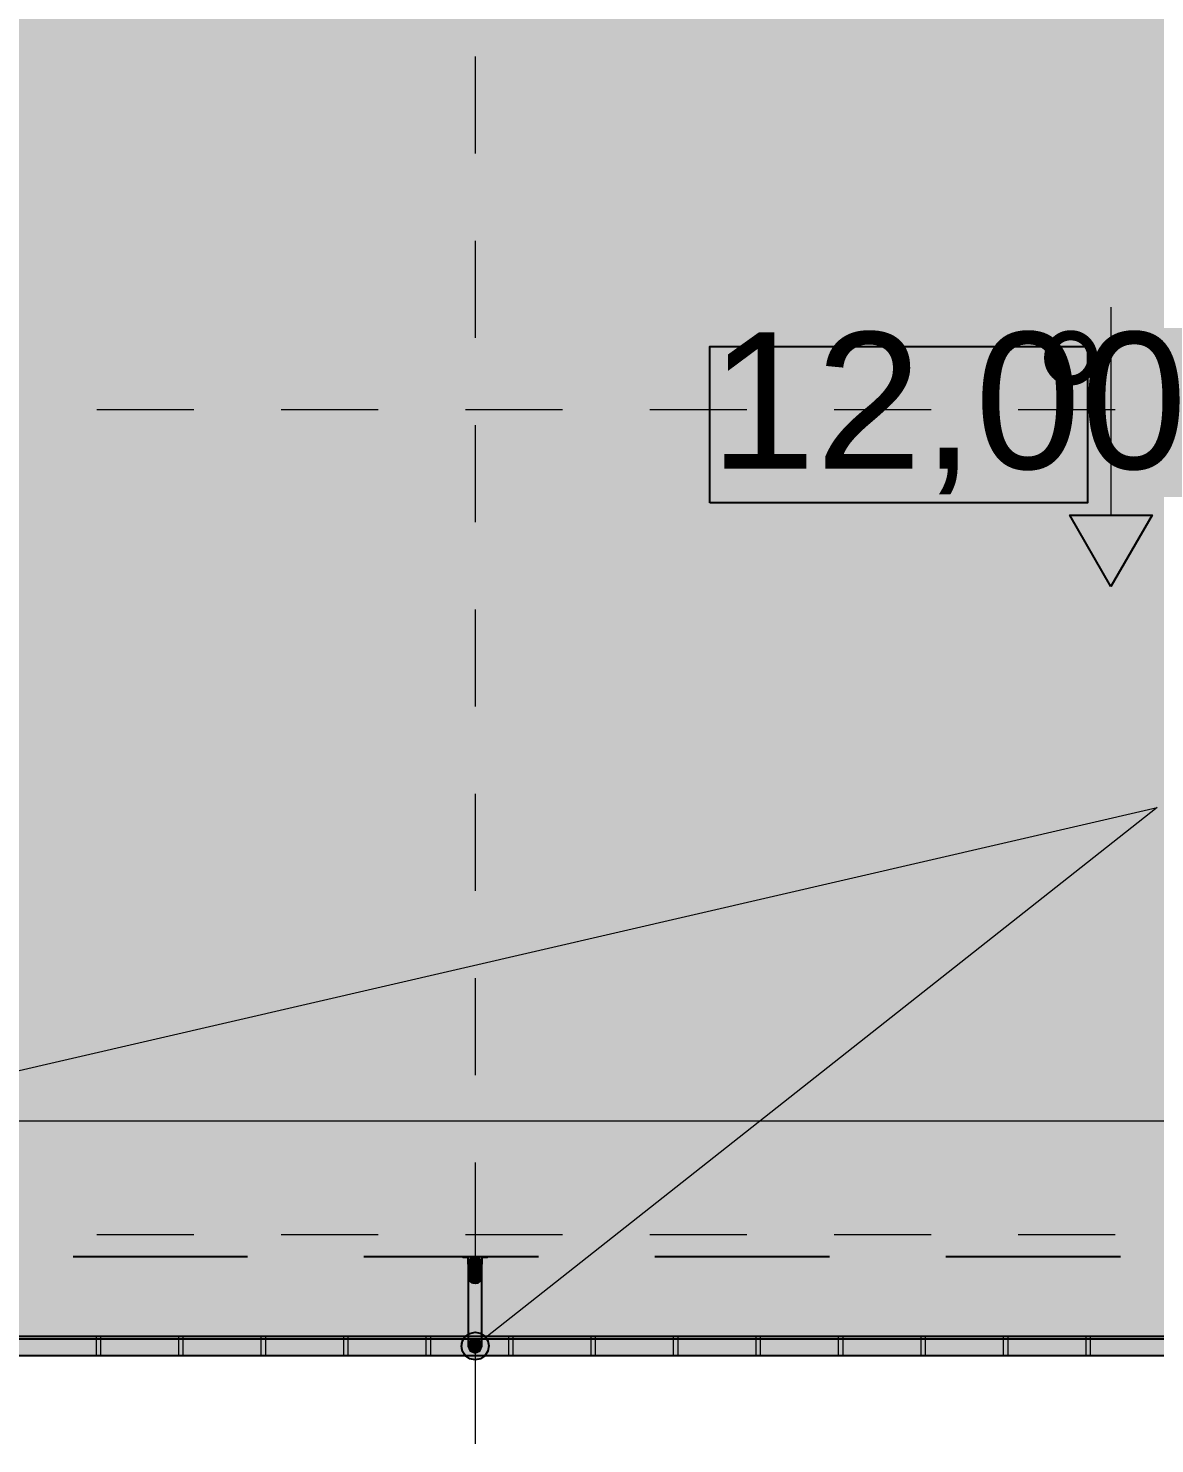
# Model space of a CAD drawing. Extents: x 8 to 21351, y 0 to 420.
# Drawn here: x 20579.3 to 20620.3, y 134.9 to 186.4 of the extents above; entities that cross this region are included whole.
import ezdxf

# ---------------------------------------------------------------- set-up
doc = ezdxf.new("R2010")
doc.units = 0
doc.styles.add('TEYPDFCAD_TEXT', font='arial.ttf')

msp = doc.modelspace()

# ---------------------------------------------------------------- hatches: boundary and pattern name
at = {"true_color": 0x7f7f7f}
msp.add_hatch(color=0, dxfattribs=at).paths.add_polyline_path([(20473.267, 138.73), (20473.267, 187.53), (20807.867, 187.53), (20807.867, 138.73)])
at = {"true_color": 0xffffff}
for points in [[(20604.102, 169.141), (20604.102, 174.83), (20617.84, 174.83), (20617.84, 169.141)], [(20596.019, 141.728), (20595.82, 141.728), (20595.82, 141.478), (20595.747, 141.301), (20595.569, 141.227), (20595.392, 141.301), (20595.318, 141.478), (20595.318, 141.728), (20595.119, 141.728), (20595.119, 141.718), (20595.309, 141.718), (20595.309, 141.478), (20595.385, 141.295), (20595.569, 141.218), (20595.753, 141.295), (20595.829, 141.478), (20595.829, 141.718), (20596.019, 141.718)], [(20596.019, 141.728), (20595.82, 141.728), (20595.82, 141.478), (20595.747, 141.301), (20595.569, 141.227), (20595.392, 141.301), (20595.318, 141.478), (20595.318, 141.728), (20595.119, 141.728), (20595.119, 141.718), (20595.309, 141.718), (20595.309, 141.478), (20595.385, 141.295), (20595.569, 141.218), (20595.753, 141.295), (20595.829, 141.478), (20595.829, 141.718), (20596.019, 141.718)], [(20596.019, 141.728), (20595.82, 141.728), (20595.82, 141.478), (20595.747, 141.301), (20595.569, 141.227), (20595.392, 141.301), (20595.318, 141.478), (20595.318, 141.728), (20595.119, 141.728), (20595.119, 141.718), (20595.309, 141.718), (20595.309, 141.478), (20595.385, 141.295), (20595.569, 141.218), (20595.753, 141.295), (20595.829, 141.478), (20595.829, 141.718), (20596.019, 141.718)], [(20596.019, 141.728), (20595.82, 141.728), (20595.82, 141.478), (20595.747, 141.301), (20595.569, 141.227), (20595.392, 141.301), (20595.318, 141.478), (20595.318, 141.728), (20595.119, 141.728), (20595.119, 141.718), (20595.309, 141.718), (20595.309, 141.478), (20595.385, 141.295), (20595.569, 141.218), (20595.753, 141.295), (20595.829, 141.478), (20595.829, 141.718), (20596.019, 141.718)], [(20596.019, 141.728), (20595.82, 141.728), (20595.82, 141.478), (20595.747, 141.301), (20595.569, 141.227), (20595.392, 141.301), (20595.318, 141.478), (20595.318, 141.728), (20595.119, 141.728), (20595.119, 141.718), (20595.309, 141.718), (20595.309, 141.478), (20595.385, 141.295), (20595.569, 141.218), (20595.753, 141.295), (20595.829, 141.478), (20595.829, 141.718), (20596.019, 141.718)], [(20596.019, 141.728), (20595.82, 141.728), (20595.82, 141.478), (20595.747, 141.301), (20595.569, 141.227), (20595.392, 141.301), (20595.318, 141.478), (20595.318, 141.728), (20595.119, 141.728), (20595.119, 141.718), (20595.309, 141.718), (20595.309, 141.478), (20595.385, 141.295), (20595.569, 141.218), (20595.753, 141.295), (20595.829, 141.478), (20595.829, 141.718), (20596.019, 141.718)], [(20596.019, 141.728), (20595.82, 141.728), (20595.82, 141.478), (20595.747, 141.301), (20595.569, 141.227), (20595.392, 141.301), (20595.318, 141.478), (20595.318, 141.728), (20595.119, 141.728), (20595.119, 141.718), (20595.309, 141.718), (20595.309, 141.478), (20595.385, 141.295), (20595.569, 141.218), (20595.753, 141.295), (20595.829, 141.478), (20595.829, 141.718), (20596.019, 141.718)], [(20596.019, 141.728), (20595.82, 141.728), (20595.82, 141.478), (20595.747, 141.301), (20595.569, 141.227), (20595.392, 141.301), (20595.318, 141.478), (20595.318, 141.728), (20595.119, 141.728), (20595.119, 141.718), (20595.309, 141.718), (20595.309, 141.478), (20595.385, 141.295), (20595.569, 141.218), (20595.753, 141.295), (20595.829, 141.478), (20595.829, 141.718), (20596.019, 141.718)], [(20596.019, 141.728), (20595.82, 141.728), (20595.82, 141.478), (20595.747, 141.301), (20595.569, 141.227), (20595.392, 141.301), (20595.318, 141.478), (20595.318, 141.728), (20595.119, 141.728), (20595.119, 141.718), (20595.309, 141.718), (20595.309, 141.478), (20595.385, 141.295), (20595.569, 141.218), (20595.753, 141.295), (20595.829, 141.478), (20595.829, 141.718), (20596.019, 141.718)], [(20596.019, 141.728), (20595.82, 141.728), (20595.82, 141.478), (20595.747, 141.301), (20595.569, 141.227), (20595.392, 141.301), (20595.318, 141.478), (20595.318, 141.728), (20595.119, 141.728), (20595.119, 141.718), (20595.309, 141.718), (20595.309, 141.478), (20595.385, 141.295), (20595.569, 141.218), (20595.753, 141.295), (20595.829, 141.478), (20595.829, 141.718), (20596.019, 141.718)], [(20596.019, 141.728), (20595.82, 141.728), (20595.82, 141.478), (20595.747, 141.301), (20595.569, 141.227), (20595.392, 141.301), (20595.318, 141.478), (20595.318, 141.728), (20595.119, 141.728), (20595.119, 141.718), (20595.309, 141.718), (20595.309, 141.478), (20595.385, 141.295), (20595.569, 141.218), (20595.753, 141.295), (20595.829, 141.478), (20595.829, 141.718), (20596.019, 141.718)], [(20596.019, 141.728), (20595.82, 141.728), (20595.82, 141.478), (20595.747, 141.301), (20595.569, 141.227), (20595.392, 141.301), (20595.318, 141.478), (20595.318, 141.728), (20595.119, 141.728), (20595.119, 141.718), (20595.309, 141.718), (20595.309, 141.478), (20595.385, 141.295), (20595.569, 141.218), (20595.753, 141.295), (20595.829, 141.478), (20595.829, 141.718), (20596.019, 141.718)], [(20596.019, 141.728), (20595.82, 141.728), (20595.82, 141.478), (20595.747, 141.301), (20595.569, 141.227), (20595.392, 141.301), (20595.318, 141.478), (20595.318, 141.728), (20595.119, 141.728), (20595.119, 141.718), (20595.309, 141.718), (20595.309, 141.478), (20595.385, 141.295), (20595.569, 141.218), (20595.753, 141.295), (20595.829, 141.478), (20595.829, 141.718), (20596.019, 141.718)], [(20596.019, 141.728), (20595.82, 141.728), (20595.82, 141.478), (20595.747, 141.301), (20595.569, 141.227), (20595.392, 141.301), (20595.318, 141.478), (20595.318, 141.728), (20595.119, 141.728), (20595.119, 141.718), (20595.309, 141.718), (20595.309, 141.478), (20595.385, 141.295), (20595.569, 141.218), (20595.753, 141.295), (20595.829, 141.478), (20595.829, 141.718), (20596.019, 141.718)], [(20596.019, 141.728), (20595.82, 141.728), (20595.82, 141.478), (20595.747, 141.301), (20595.569, 141.227), (20595.392, 141.301), (20595.318, 141.478), (20595.318, 141.728), (20595.119, 141.728), (20595.119, 141.718), (20595.309, 141.718), (20595.309, 141.478), (20595.385, 141.295), (20595.569, 141.218), (20595.753, 141.295), (20595.829, 141.478), (20595.829, 141.718), (20596.019, 141.718)], [(20596.019, 141.728), (20595.82, 141.728), (20595.82, 141.478), (20595.747, 141.301), (20595.569, 141.227), (20595.392, 141.301), (20595.318, 141.478), (20595.318, 141.728), (20595.119, 141.728), (20595.119, 141.718), (20595.309, 141.718), (20595.309, 141.478), (20595.385, 141.295), (20595.569, 141.218), (20595.753, 141.295), (20595.829, 141.478), (20595.829, 141.718), (20596.019, 141.718)], [(20596.019, 141.728), (20595.82, 141.728), (20595.82, 141.478), (20595.747, 141.301), (20595.569, 141.227), (20595.392, 141.301), (20595.318, 141.478), (20595.318, 141.728), (20595.119, 141.728), (20595.119, 141.718), (20595.309, 141.718), (20595.309, 141.478), (20595.385, 141.295), (20595.569, 141.218), (20595.753, 141.295), (20595.829, 141.478), (20595.829, 141.718), (20596.019, 141.718)], [(20596.019, 141.728), (20595.82, 141.728), (20595.82, 141.478), (20595.747, 141.301), (20595.569, 141.227), (20595.392, 141.301), (20595.318, 141.478), (20595.318, 141.728), (20595.119, 141.728), (20595.119, 141.718), (20595.309, 141.718), (20595.309, 141.478), (20595.385, 141.295), (20595.569, 141.218), (20595.753, 141.295), (20595.829, 141.478), (20595.829, 141.718), (20596.019, 141.718)], [(20596.019, 141.728), (20595.82, 141.728), (20595.82, 141.478), (20595.747, 141.301), (20595.569, 141.227), (20595.392, 141.301), (20595.318, 141.478), (20595.318, 141.728), (20595.119, 141.728), (20595.119, 141.718), (20595.309, 141.718), (20595.309, 141.478), (20595.385, 141.295), (20595.569, 141.218), (20595.753, 141.295), (20595.829, 141.478), (20595.829, 141.718), (20596.019, 141.718)], [(20596.019, 141.728), (20595.82, 141.728), (20595.82, 141.478), (20595.747, 141.301), (20595.569, 141.227), (20595.392, 141.301), (20595.318, 141.478), (20595.318, 141.728), (20595.119, 141.728), (20595.119, 141.718), (20595.309, 141.718), (20595.309, 141.478), (20595.385, 141.295), (20595.569, 141.218), (20595.753, 141.295), (20595.829, 141.478), (20595.829, 141.718), (20596.019, 141.718)], [(20596.019, 141.728), (20595.82, 141.728), (20595.82, 141.478), (20595.747, 141.301), (20595.569, 141.227), (20595.392, 141.301), (20595.318, 141.478), (20595.318, 141.728), (20595.119, 141.728), (20595.119, 141.718), (20595.309, 141.718), (20595.309, 141.478), (20595.385, 141.295), (20595.569, 141.218), (20595.753, 141.295), (20595.829, 141.478), (20595.829, 141.718), (20596.019, 141.718)], [(20596.019, 141.728), (20595.82, 141.728), (20595.82, 141.478), (20595.747, 141.301), (20595.569, 141.227), (20595.392, 141.301), (20595.318, 141.478), (20595.318, 141.728), (20595.119, 141.728), (20595.119, 141.718), (20595.309, 141.718), (20595.309, 141.478), (20595.385, 141.295), (20595.569, 141.218), (20595.753, 141.295), (20595.829, 141.478), (20595.829, 141.718), (20596.019, 141.718)], [(20596.019, 141.728), (20595.82, 141.728), (20595.82, 141.478), (20595.747, 141.301), (20595.569, 141.227), (20595.392, 141.301), (20595.318, 141.478), (20595.318, 141.728), (20595.119, 141.728), (20595.119, 141.718), (20595.309, 141.718), (20595.309, 141.478), (20595.385, 141.295), (20595.569, 141.218), (20595.753, 141.295), (20595.829, 141.478), (20595.829, 141.718), (20596.019, 141.718)], [(20596.019, 141.728), (20595.82, 141.728), (20595.82, 141.478), (20595.747, 141.301), (20595.569, 141.227), (20595.392, 141.301), (20595.318, 141.478), (20595.318, 141.728), (20595.119, 141.728), (20595.119, 141.718), (20595.309, 141.718), (20595.309, 141.478), (20595.385, 141.295), (20595.569, 141.218), (20595.753, 141.295), (20595.829, 141.478), (20595.829, 141.718), (20596.019, 141.718)], [(20595.819, 141.478), (20595.746, 141.655), (20595.569, 141.728), (20595.392, 141.655), (20595.319, 141.478), (20595.392, 141.302), (20595.569, 141.228), (20595.746, 141.302)], [(20595.819, 141.478), (20595.746, 141.655), (20595.569, 141.728), (20595.392, 141.655), (20595.319, 141.478), (20595.392, 141.302), (20595.569, 141.228), (20595.746, 141.302)], [(20595.319, 141.478), (20595.392, 141.302), (20595.569, 141.228), (20595.746, 141.302), (20595.819, 141.478), (20595.746, 141.655), (20595.569, 141.728), (20595.392, 141.655)], [(20595.819, 141.478), (20595.746, 141.655), (20595.569, 141.728), (20595.392, 141.655), (20595.319, 141.478), (20595.392, 141.302), (20595.569, 141.228), (20595.746, 141.302)], [(20595.819, 141.478), (20595.746, 141.655), (20595.569, 141.728), (20595.392, 141.655), (20595.319, 141.478), (20595.392, 141.302), (20595.569, 141.228), (20595.746, 141.302)], [(20595.319, 140.948), (20595.819, 140.948), (20595.819, 141.478), (20595.319, 141.478)], [(20595.319, 141.478), (20595.319, 138.48), (20595.819, 138.48), (20595.819, 141.478)], [(20595.319, 141.478), (20595.319, 138.48), (20595.819, 138.48), (20595.819, 141.478)], [(20595.819, 140.948), (20595.815, 140.979), (20595.804, 141.009), (20595.786, 141.036), (20595.761, 141.062), (20595.73, 141.083), (20595.694, 141.101), (20595.655, 141.114), (20595.613, 141.122), (20595.569, 141.125), (20595.526, 141.122), (20595.484, 141.114), (20595.444, 141.101), (20595.408, 141.083), (20595.378, 141.062), (20595.353, 141.036), (20595.334, 141.009), (20595.323, 140.979), (20595.319, 140.948), (20595.323, 140.917), (20595.334, 140.888), (20595.353, 140.86), (20595.378, 140.834), (20595.408, 140.813), (20595.444, 140.795), (20595.484, 140.782), (20595.526, 140.774), (20595.569, 140.771), (20595.613, 140.774), (20595.655, 140.782), (20595.694, 140.795), (20595.73, 140.813), (20595.761, 140.834), (20595.786, 140.86), (20595.804, 140.888), (20595.815, 140.917)], [(20807.867, 138.131), (20807.867, 138.831), (20473.267, 138.831), (20473.267, 138.131)], [(20595.819, 138.48), (20595.746, 138.657), (20595.569, 138.73), (20595.392, 138.657), (20595.319, 138.48), (20595.392, 138.303), (20595.569, 138.23), (20595.746, 138.303)], [(20595.819, 138.48), (20595.746, 138.657), (20595.569, 138.73), (20595.392, 138.657), (20595.319, 138.48), (20595.392, 138.303), (20595.569, 138.23), (20595.746, 138.303)], [(20595.819, 138.48), (20595.746, 138.657), (20595.569, 138.73), (20595.392, 138.657), (20595.319, 138.48), (20595.392, 138.303), (20595.569, 138.23), (20595.746, 138.303)]]:
    msp.add_hatch(color=0, dxfattribs=at).paths.add_polyline_path(points)
at = {"true_color": 0xff5e5e}
for points in [[(20618.7, 166.097), (20617.2, 168.695), (20620.2, 168.695)], [(20595.217, 138.125), (20595.108, 138.287), (20595.069, 138.478), (20595.107, 138.67), (20595.214, 138.832), (20595.376, 138.941), (20595.567, 138.98), (20595.759, 138.943), (20595.922, 138.835), (20596.03, 138.673), (20596.069, 138.482), (20596.032, 138.29), (20595.924, 138.128), (20595.762, 138.019), (20595.571, 137.98), (20595.379, 138.017)]]:
    msp.add_hatch(color=0, dxfattribs=at).paths.add_polyline_path(points)

# ---------------------------------------------------------------- linework, layer by layer
at = {"color": 7, "lineweight": 15}
for p, q in [((20595.569, 185.376), (20595.569, 181.848)), ((20595.569, 178.673), (20595.569, 175.146)), ((20585.343, 172.53), (20581.816, 172.53)), ((20592.046, 172.53), (20588.518, 172.53)), ((20598.749, 172.53), (20595.221, 172.53)), ((20605.452, 172.53), (20601.924, 172.53)), ((20612.154, 172.53), (20608.627, 172.53)), ((20618.857, 172.53), (20615.329, 172.53)), ((20595.569, 171.971), (20595.569, 168.443)), ((20595.569, 165.268), (20595.569, 161.74)), ((20595.569, 158.565), (20595.569, 155.037)), ((20595.569, 151.862), (20595.569, 148.334)), ((20473.267, 146.675), (20807.867, 146.675)), ((20595.569, 145.159), (20595.569, 141.632)), ((20585.343, 142.53), (20581.816, 142.53)), ((20592.046, 142.53), (20588.518, 142.53)), ((20598.749, 142.53), (20595.221, 142.53)), ((20605.452, 142.53), (20601.924, 142.53)), ((20612.154, 142.53), (20608.627, 142.53)), ((20618.857, 142.53), (20615.329, 142.53)), ((20595.318, 141.728), (20595.119, 141.728)), ((20595.119, 141.728), (20595.119, 141.718)), ((20595.318, 141.728), (20595.119, 141.728)), ((20595.119, 141.728), (20595.119, 141.718)), ((20595.318, 141.728), (20595.119, 141.728)), ((20595.119, 141.728), (20595.119, 141.718)), ((20595.318, 141.728), (20595.119, 141.728)), ((20595.119, 141.728), (20595.119, 141.718)), ((20595.318, 141.728), (20595.119, 141.728)), ((20595.119, 141.728), (20595.119, 141.718)), ((20595.318, 141.728), (20595.119, 141.728)), ((20595.119, 141.728), (20595.119, 141.718)), ((20595.318, 141.728), (20595.119, 141.728)), ((20595.119, 141.728), (20595.119, 141.718)), ((20595.318, 141.728), (20595.119, 141.728)), ((20595.119, 141.728), (20595.119, 141.718)), ((20595.318, 141.728), (20595.119, 141.728)), ((20595.119, 141.728), (20595.119, 141.718)), ((20595.318, 141.728), (20595.119, 141.728)), ((20595.119, 141.728), (20595.119, 141.718)), ((20595.318, 141.728), (20595.119, 141.728)), ((20595.119, 141.728), (20595.119, 141.718)), ((20595.318, 141.728), (20595.119, 141.728)), ((20595.119, 141.728), (20595.119, 141.718)), ((20595.318, 141.728), (20595.119, 141.728)), ((20595.119, 141.728), (20595.119, 141.718)), ((20595.318, 141.728), (20595.119, 141.728)), ((20595.119, 141.728), (20595.119, 141.718)), ((20595.318, 141.728), (20595.119, 141.728)), ((20595.119, 141.728), (20595.119, 141.718)), ((20595.318, 141.728), (20595.119, 141.728)), ((20595.119, 141.728), (20595.119, 141.718)), ((20595.318, 141.728), (20595.119, 141.728)), ((20595.119, 141.728), (20595.119, 141.718)), ((20595.318, 141.728), (20595.119, 141.728)), ((20595.119, 141.728), (20595.119, 141.718)), ((20595.318, 141.728), (20595.119, 141.728)), ((20595.119, 141.728), (20595.119, 141.718)), ((20595.318, 141.728), (20595.119, 141.728)), ((20595.119, 141.728), (20595.119, 141.718)), ((20595.318, 141.728), (20595.119, 141.728)), ((20595.119, 141.728), (20595.119, 141.718)), ((20595.318, 141.728), (20595.119, 141.728)), ((20595.119, 141.728), (20595.119, 141.718)), ((20595.318, 141.728), (20595.119, 141.728)), ((20595.119, 141.728), (20595.119, 141.718)), ((20595.318, 141.728), (20595.119, 141.728)), ((20595.119, 141.728), (20595.119, 141.718)), ((20595.119, 141.718), (20595.309, 141.718)), ((20595.119, 141.718), (20595.309, 141.718)), ((20595.119, 141.718), (20595.309, 141.718)), ((20595.119, 141.718), (20595.309, 141.718)), ((20595.119, 141.718), (20595.309, 141.718)), ((20595.119, 141.718), (20595.309, 141.718)), ((20595.119, 141.718), (20595.309, 141.718)), ((20595.119, 141.718), (20595.309, 141.718)), ((20595.119, 141.718), (20595.309, 141.718)), ((20595.119, 141.718), (20595.309, 141.718)), ((20595.119, 141.718), (20595.309, 141.718)), ((20595.119, 141.718), (20595.309, 141.718)), ((20595.119, 141.718), (20595.309, 141.718)), ((20595.119, 141.718), (20595.309, 141.718)), ((20595.119, 141.718), (20595.309, 141.718)), ((20595.119, 141.718), (20595.309, 141.718)), ((20595.119, 141.718), (20595.309, 141.718)), ((20595.119, 141.718), (20595.309, 141.718)), ((20595.119, 141.718), (20595.309, 141.718)), ((20595.119, 141.718), (20595.309, 141.718)), ((20595.119, 141.718), (20595.309, 141.718)), ((20595.119, 141.718), (20595.309, 141.718)), ((20595.119, 141.718), (20595.309, 141.718)), ((20595.119, 141.718), (20595.309, 141.718)), ((20595.309, 141.718), (20595.309, 141.478)), ((20595.309, 141.718), (20595.309, 141.478)), ((20595.309, 141.718), (20595.309, 141.478)), ((20595.309, 141.718), (20595.309, 141.478)), ((20595.309, 141.718), (20595.309, 141.478)), ((20595.309, 141.718), (20595.309, 141.478)), ((20595.309, 141.718), (20595.309, 141.478)), ((20595.309, 141.718), (20595.309, 141.478)), ((20595.309, 141.718), (20595.309, 141.478)), ((20595.309, 141.718), (20595.309, 141.478)), ((20595.309, 141.718), (20595.309, 141.478)), ((20595.309, 141.718), (20595.309, 141.478)), ((20595.309, 141.718), (20595.309, 141.478)), ((20595.309, 141.718), (20595.309, 141.478)), ((20595.309, 141.718), (20595.309, 141.478)), ((20595.309, 141.718), (20595.309, 141.478)), ((20595.309, 141.718), (20595.309, 141.478)), ((20595.309, 141.718), (20595.309, 141.478)), ((20595.309, 141.718), (20595.309, 141.478)), ((20595.309, 141.718), (20595.309, 141.478)), ((20595.309, 141.718), (20595.309, 141.478)), ((20595.309, 141.718), (20595.309, 141.478)), ((20595.309, 141.718), (20595.309, 141.478)), ((20595.309, 141.718), (20595.309, 141.478)), ((20595.318, 141.478), (20595.318, 141.728)), ((20595.318, 141.478), (20595.318, 141.728)), ((20595.318, 141.478), (20595.318, 141.728)), ((20595.318, 141.478), (20595.318, 141.728)), ((20595.318, 141.478), (20595.318, 141.728)), ((20595.318, 141.478), (20595.318, 141.728)), ((20595.318, 141.478), (20595.318, 141.728)), ((20595.318, 141.478), (20595.318, 141.728)), ((20595.318, 141.478), (20595.318, 141.728)), ((20595.318, 141.478), (20595.318, 141.728)), ((20595.318, 141.478), (20595.318, 141.728)), ((20595.318, 141.478), (20595.318, 141.728)), ((20595.318, 141.478), (20595.318, 141.728)), ((20595.318, 141.478), (20595.318, 141.728)), ((20595.318, 141.478), (20595.318, 141.728)), ((20595.318, 141.478), (20595.318, 141.728)), ((20595.318, 141.478), (20595.318, 141.728)), ((20595.318, 141.478), (20595.318, 141.728)), ((20595.318, 141.478), (20595.318, 141.728)), ((20595.318, 141.478), (20595.318, 141.728)), ((20595.318, 141.478), (20595.318, 141.728)), ((20595.318, 141.478), (20595.318, 141.728)), ((20595.318, 141.478), (20595.318, 141.728)), ((20595.318, 141.478), (20595.318, 141.728)), ((20595.319, 141.478), (20595.392, 141.655)), ((20595.319, 141.478), (20595.392, 141.655)), ((20595.319, 141.478), (20595.392, 141.655)), ((20595.319, 141.478), (20595.392, 141.655)), ((20595.319, 141.478), (20595.392, 141.655)), ((20595.392, 141.655), (20595.569, 141.728)), ((20595.392, 141.655), (20595.569, 141.728)), ((20595.392, 141.655), (20595.569, 141.728)), ((20595.392, 141.655), (20595.569, 141.728)), ((20595.392, 141.655), (20595.569, 141.728)), ((20595.569, 141.728), (20595.746, 141.655)), ((20595.569, 141.728), (20595.746, 141.655)), ((20595.569, 141.728), (20595.746, 141.655)), ((20595.569, 141.728), (20595.746, 141.655)), ((20595.569, 141.728), (20595.746, 141.655)), ((20595.746, 141.655), (20595.819, 141.478)), ((20595.746, 141.655), (20595.819, 141.478)), ((20595.746, 141.655), (20595.819, 141.478)), ((20595.746, 141.655), (20595.819, 141.478)), ((20595.746, 141.655), (20595.819, 141.478)), ((20596.019, 141.728), (20595.82, 141.728)), ((20595.82, 141.728), (20595.82, 141.478)), ((20596.019, 141.728), (20595.82, 141.728)), ((20595.82, 141.728), (20595.82, 141.478)), ((20596.019, 141.728), (20595.82, 141.728)), ((20595.82, 141.728), (20595.82, 141.478)), ((20596.019, 141.728), (20595.82, 141.728)), ((20595.82, 141.728), (20595.82, 141.478)), ((20596.019, 141.728), (20595.82, 141.728)), ((20595.82, 141.728), (20595.82, 141.478)), ((20596.019, 141.728), (20595.82, 141.728)), ((20595.82, 141.728), (20595.82, 141.478)), ((20596.019, 141.728), (20595.82, 141.728)), ((20595.82, 141.728), (20595.82, 141.478)), ((20596.019, 141.728), (20595.82, 141.728)), ((20595.82, 141.728), (20595.82, 141.478)), ((20596.019, 141.728), (20595.82, 141.728)), ((20595.82, 141.728), (20595.82, 141.478)), ((20596.019, 141.728), (20595.82, 141.728)), ((20595.82, 141.728), (20595.82, 141.478)), ((20596.019, 141.728), (20595.82, 141.728)), ((20595.82, 141.728), (20595.82, 141.478)), ((20596.019, 141.728), (20595.82, 141.728)), ((20595.82, 141.728), (20595.82, 141.478)), ((20596.019, 141.728), (20595.82, 141.728)), ((20595.82, 141.728), (20595.82, 141.478)), ((20596.019, 141.728), (20595.82, 141.728)), ((20595.82, 141.728), (20595.82, 141.478)), ((20596.019, 141.728), (20595.82, 141.728)), ((20595.82, 141.728), (20595.82, 141.478)), ((20596.019, 141.728), (20595.82, 141.728)), ((20595.82, 141.728), (20595.82, 141.478)), ((20596.019, 141.728), (20595.82, 141.728)), ((20595.82, 141.728), (20595.82, 141.478)), ((20596.019, 141.728), (20595.82, 141.728)), ((20595.82, 141.728), (20595.82, 141.478)), ((20596.019, 141.728), (20595.82, 141.728)), ((20595.82, 141.728), (20595.82, 141.478)), ((20596.019, 141.728), (20595.82, 141.728)), ((20595.82, 141.728), (20595.82, 141.478)), ((20596.019, 141.728), (20595.82, 141.728)), ((20595.82, 141.728), (20595.82, 141.478)), ((20596.019, 141.728), (20595.82, 141.728)), ((20595.82, 141.728), (20595.82, 141.478)), ((20596.019, 141.728), (20595.82, 141.728)), ((20595.82, 141.728), (20595.82, 141.478)), ((20596.019, 141.728), (20595.82, 141.728)), ((20595.82, 141.728), (20595.82, 141.478)), ((20595.829, 141.478), (20595.829, 141.718)), ((20595.829, 141.718), (20596.019, 141.718)), ((20595.829, 141.478), (20595.829, 141.718)), ((20595.829, 141.718), (20596.019, 141.718)), ((20595.829, 141.478), (20595.829, 141.718)), ((20595.829, 141.718), (20596.019, 141.718)), ((20595.829, 141.478), (20595.829, 141.718)), ((20595.829, 141.718), (20596.019, 141.718)), ((20595.829, 141.478), (20595.829, 141.718)), ((20595.829, 141.718), (20596.019, 141.718)), ((20595.829, 141.478), (20595.829, 141.718)), ((20595.829, 141.718), (20596.019, 141.718)), ((20595.829, 141.478), (20595.829, 141.718)), ((20595.829, 141.718), (20596.019, 141.718)), ((20595.829, 141.478), (20595.829, 141.718)), ((20595.829, 141.718), (20596.019, 141.718)), ((20595.829, 141.478), (20595.829, 141.718)), ((20595.829, 141.718), (20596.019, 141.718)), ((20595.829, 141.478), (20595.829, 141.718)), ((20595.829, 141.718), (20596.019, 141.718)), ((20595.829, 141.478), (20595.829, 141.718)), ((20595.829, 141.718), (20596.019, 141.718)), ((20595.829, 141.478), (20595.829, 141.718)), ((20595.829, 141.718), (20596.019, 141.718)), ((20595.829, 141.478), (20595.829, 141.718)), ((20595.829, 141.718), (20596.019, 141.718)), ((20595.829, 141.478), (20595.829, 141.718)), ((20595.829, 141.718), (20596.019, 141.718)), ((20595.829, 141.478), (20595.829, 141.718)), ((20595.829, 141.718), (20596.019, 141.718)), ((20595.829, 141.478), (20595.829, 141.718)), ((20595.829, 141.718), (20596.019, 141.718)), ((20595.829, 141.478), (20595.829, 141.718)), ((20595.829, 141.718), (20596.019, 141.718)), ((20595.829, 141.478), (20595.829, 141.718)), ((20595.829, 141.718), (20596.019, 141.718)), ((20595.829, 141.478), (20595.829, 141.718)), ((20595.829, 141.718), (20596.019, 141.718)), ((20595.829, 141.478), (20595.829, 141.718)), ((20595.829, 141.718), (20596.019, 141.718)), ((20595.829, 141.478), (20595.829, 141.718)), ((20595.829, 141.718), (20596.019, 141.718)), ((20595.829, 141.478), (20595.829, 141.718)), ((20595.829, 141.718), (20596.019, 141.718)), ((20595.829, 141.478), (20595.829, 141.718)), ((20595.829, 141.718), (20596.019, 141.718)), ((20595.829, 141.478), (20595.829, 141.718)), ((20595.829, 141.718), (20596.019, 141.718)), ((20596.019, 141.718), (20596.019, 141.728)), ((20596.019, 141.718), (20596.019, 141.728)), ((20596.019, 141.718), (20596.019, 141.728)), ((20596.019, 141.718), (20596.019, 141.728)), ((20596.019, 141.718), (20596.019, 141.728)), ((20596.019, 141.718), (20596.019, 141.728)), ((20596.019, 141.718), (20596.019, 141.728)), ((20596.019, 141.718), (20596.019, 141.728)), ((20596.019, 141.718), (20596.019, 141.728)), ((20596.019, 141.718), (20596.019, 141.728)), ((20596.019, 141.718), (20596.019, 141.728)), ((20596.019, 141.718), (20596.019, 141.728)), ((20596.019, 141.718), (20596.019, 141.728)), ((20596.019, 141.718), (20596.019, 141.728)), ((20596.019, 141.718), (20596.019, 141.728)), ((20596.019, 141.718), (20596.019, 141.728)), ((20596.019, 141.718), (20596.019, 141.728)), ((20596.019, 141.718), (20596.019, 141.728)), ((20596.019, 141.718), (20596.019, 141.728)), ((20596.019, 141.718), (20596.019, 141.728)), ((20596.019, 141.718), (20596.019, 141.728)), ((20596.019, 141.718), (20596.019, 141.728)), ((20596.019, 141.718), (20596.019, 141.728)), ((20596.019, 141.718), (20596.019, 141.728)), ((20595.309, 141.478), (20595.385, 141.295)), ((20595.309, 141.478), (20595.385, 141.295)), ((20595.309, 141.478), (20595.385, 141.295)), ((20595.309, 141.478), (20595.385, 141.295)), ((20595.309, 141.478), (20595.385, 141.295)), ((20595.309, 141.478), (20595.385, 141.295)), ((20595.309, 141.478), (20595.385, 141.295)), ((20595.309, 141.478), (20595.385, 141.295)), ((20595.309, 141.478), (20595.385, 141.295)), ((20595.309, 141.478), (20595.385, 141.295)), ((20595.309, 141.478), (20595.385, 141.295)), ((20595.309, 141.478), (20595.385, 141.295)), ((20595.309, 141.478), (20595.385, 141.295)), ((20595.309, 141.478), (20595.385, 141.295)), ((20595.309, 141.478), (20595.385, 141.295)), ((20595.309, 141.478), (20595.385, 141.295)), ((20595.309, 141.478), (20595.385, 141.295)), ((20595.309, 141.478), (20595.385, 141.295)), ((20595.309, 141.478), (20595.385, 141.295)), ((20595.309, 141.478), (20595.385, 141.295)), ((20595.309, 141.478), (20595.385, 141.295)), ((20595.309, 141.478), (20595.385, 141.295)), ((20595.309, 141.478), (20595.385, 141.295)), ((20595.309, 141.478), (20595.385, 141.295)), ((20595.392, 141.301), (20595.318, 141.478)), ((20595.392, 141.301), (20595.318, 141.478)), ((20595.392, 141.301), (20595.318, 141.478)), ((20595.392, 141.301), (20595.318, 141.478)), ((20595.392, 141.301), (20595.318, 141.478)), ((20595.392, 141.301), (20595.318, 141.478)), ((20595.392, 141.301), (20595.318, 141.478)), ((20595.392, 141.301), (20595.318, 141.478)), ((20595.392, 141.301), (20595.318, 141.478)), ((20595.392, 141.301), (20595.318, 141.478)), ((20595.392, 141.301), (20595.318, 141.478)), ((20595.392, 141.301), (20595.318, 141.478)), ((20595.392, 141.301), (20595.318, 141.478)), ((20595.392, 141.301), (20595.318, 141.478)), ((20595.392, 141.301), (20595.318, 141.478)), ((20595.392, 141.301), (20595.318, 141.478)), ((20595.392, 141.301), (20595.318, 141.478)), ((20595.392, 141.301), (20595.318, 141.478)), ((20595.392, 141.301), (20595.318, 141.478)), ((20595.392, 141.301), (20595.318, 141.478)), ((20595.392, 141.301), (20595.318, 141.478)), ((20595.392, 141.301), (20595.318, 141.478)), ((20595.392, 141.301), (20595.318, 141.478)), ((20595.392, 141.301), (20595.318, 141.478)), ((20595.392, 141.302), (20595.319, 141.478)), ((20595.392, 141.302), (20595.319, 141.478)), ((20595.392, 141.302), (20595.319, 141.478)), ((20595.392, 141.302), (20595.319, 141.478)), ((20595.392, 141.302), (20595.319, 141.478)), ((20595.319, 140.948), (20595.319, 141.478)), ((20595.319, 138.48), (20595.319, 141.478)), ((20595.319, 138.48), (20595.319, 141.478)), ((20595.353, 141.036), (20595.378, 141.062)), ((20595.378, 141.062), (20595.408, 141.083)), ((20595.385, 141.295), (20595.569, 141.218)), ((20595.385, 141.295), (20595.569, 141.218)), ((20595.385, 141.295), (20595.569, 141.218)), ((20595.385, 141.295), (20595.569, 141.218)), ((20595.385, 141.295), (20595.569, 141.218)), ((20595.385, 141.295), (20595.569, 141.218)), ((20595.385, 141.295), (20595.569, 141.218)), ((20595.385, 141.295), (20595.569, 141.218)), ((20595.385, 141.295), (20595.569, 141.218)), ((20595.385, 141.295), (20595.569, 141.218)), ((20595.385, 141.295), (20595.569, 141.218)), ((20595.385, 141.295), (20595.569, 141.218)), ((20595.385, 141.295), (20595.569, 141.218)), ((20595.385, 141.295), (20595.569, 141.218)), ((20595.385, 141.295), (20595.569, 141.218)), ((20595.385, 141.295), (20595.569, 141.218)), ((20595.385, 141.295), (20595.569, 141.218)), ((20595.385, 141.295), (20595.569, 141.218)), ((20595.385, 141.295), (20595.569, 141.218)), ((20595.385, 141.295), (20595.569, 141.218)), ((20595.385, 141.295), (20595.569, 141.218)), ((20595.385, 141.295), (20595.569, 141.218)), ((20595.385, 141.295), (20595.569, 141.218)), ((20595.385, 141.295), (20595.569, 141.218)), ((20595.569, 141.228), (20595.392, 141.302)), ((20595.569, 141.228), (20595.392, 141.302)), ((20595.569, 141.228), (20595.392, 141.302)), ((20595.569, 141.228), (20595.392, 141.302)), ((20595.569, 141.228), (20595.392, 141.302)), ((20595.569, 141.227), (20595.392, 141.301)), ((20595.569, 141.227), (20595.392, 141.301)), ((20595.569, 141.227), (20595.392, 141.301)), ((20595.569, 141.227), (20595.392, 141.301)), ((20595.569, 141.227), (20595.392, 141.301)), ((20595.569, 141.227), (20595.392, 141.301)), ((20595.569, 141.227), (20595.392, 141.301)), ((20595.569, 141.227), (20595.392, 141.301)), ((20595.569, 141.227), (20595.392, 141.301)), ((20595.569, 141.227), (20595.392, 141.301)), ((20595.569, 141.227), (20595.392, 141.301)), ((20595.569, 141.227), (20595.392, 141.301)), ((20595.569, 141.227), (20595.392, 141.301)), ((20595.569, 141.227), (20595.392, 141.301)), ((20595.569, 141.227), (20595.392, 141.301)), ((20595.569, 141.227), (20595.392, 141.301)), ((20595.569, 141.227), (20595.392, 141.301)), ((20595.569, 141.227), (20595.392, 141.301)), ((20595.569, 141.227), (20595.392, 141.301)), ((20595.569, 141.227), (20595.392, 141.301)), ((20595.569, 141.227), (20595.392, 141.301)), ((20595.569, 141.227), (20595.392, 141.301)), ((20595.569, 141.227), (20595.392, 141.301)), ((20595.569, 141.227), (20595.392, 141.301)), ((20595.408, 141.083), (20595.444, 141.101)), ((20595.444, 141.101), (20595.484, 141.114)), ((20595.484, 141.114), (20595.526, 141.122)), ((20595.526, 141.122), (20595.569, 141.125)), ((20595.746, 141.302), (20595.569, 141.228)), ((20595.746, 141.302), (20595.569, 141.228)), ((20595.746, 141.302), (20595.569, 141.228)), ((20595.746, 141.302), (20595.569, 141.228)), ((20595.746, 141.302), (20595.569, 141.228)), ((20595.747, 141.301), (20595.569, 141.227)), ((20595.747, 141.301), (20595.569, 141.227)), ((20595.747, 141.301), (20595.569, 141.227)), ((20595.747, 141.301), (20595.569, 141.227)), ((20595.747, 141.301), (20595.569, 141.227)), ((20595.747, 141.301), (20595.569, 141.227)), ((20595.747, 141.301), (20595.569, 141.227)), ((20595.747, 141.301), (20595.569, 141.227)), ((20595.747, 141.301), (20595.569, 141.227)), ((20595.747, 141.301), (20595.569, 141.227)), ((20595.747, 141.301), (20595.569, 141.227)), ((20595.747, 141.301), (20595.569, 141.227)), ((20595.747, 141.301), (20595.569, 141.227)), ((20595.747, 141.301), (20595.569, 141.227)), ((20595.747, 141.301), (20595.569, 141.227)), ((20595.747, 141.301), (20595.569, 141.227)), ((20595.747, 141.301), (20595.569, 141.227)), ((20595.747, 141.301), (20595.569, 141.227)), ((20595.747, 141.301), (20595.569, 141.227)), ((20595.747, 141.301), (20595.569, 141.227)), ((20595.747, 141.301), (20595.569, 141.227)), ((20595.747, 141.301), (20595.569, 141.227)), ((20595.747, 141.301), (20595.569, 141.227)), ((20595.747, 141.301), (20595.569, 141.227)), ((20595.569, 141.218), (20595.753, 141.295)), ((20595.569, 141.218), (20595.753, 141.295)), ((20595.569, 141.218), (20595.753, 141.295)), ((20595.569, 141.218), (20595.753, 141.295)), ((20595.569, 141.218), (20595.753, 141.295)), ((20595.569, 141.218), (20595.753, 141.295)), ((20595.569, 141.218), (20595.753, 141.295)), ((20595.569, 141.218), (20595.753, 141.295)), ((20595.569, 141.218), (20595.753, 141.295)), ((20595.569, 141.218), (20595.753, 141.295)), ((20595.569, 141.218), (20595.753, 141.295)), ((20595.569, 141.218), (20595.753, 141.295)), ((20595.569, 141.218), (20595.753, 141.295)), ((20595.569, 141.218), (20595.753, 141.295)), ((20595.569, 141.218), (20595.753, 141.295)), ((20595.569, 141.218), (20595.753, 141.295)), ((20595.569, 141.218), (20595.753, 141.295)), ((20595.569, 141.218), (20595.753, 141.295)), ((20595.569, 141.218), (20595.753, 141.295)), ((20595.569, 141.218), (20595.753, 141.295)), ((20595.569, 141.218), (20595.753, 141.295)), ((20595.569, 141.218), (20595.753, 141.295)), ((20595.569, 141.218), (20595.753, 141.295)), ((20595.569, 141.218), (20595.753, 141.295)), ((20595.569, 141.125), (20595.613, 141.122)), ((20595.613, 141.122), (20595.655, 141.114)), ((20595.655, 141.114), (20595.694, 141.101)), ((20595.694, 141.101), (20595.73, 141.083)), ((20595.73, 141.083), (20595.761, 141.062)), ((20595.819, 141.478), (20595.746, 141.302)), ((20595.819, 141.478), (20595.746, 141.302)), ((20595.819, 141.478), (20595.746, 141.302)), ((20595.819, 141.478), (20595.746, 141.302)), ((20595.819, 141.478), (20595.746, 141.302)), ((20595.82, 141.478), (20595.747, 141.301)), ((20595.82, 141.478), (20595.747, 141.301)), ((20595.82, 141.478), (20595.747, 141.301)), ((20595.82, 141.478), (20595.747, 141.301)), ((20595.82, 141.478), (20595.747, 141.301)), ((20595.82, 141.478), (20595.747, 141.301)), ((20595.82, 141.478), (20595.747, 141.301)), ((20595.82, 141.478), (20595.747, 141.301)), ((20595.82, 141.478), (20595.747, 141.301)), ((20595.82, 141.478), (20595.747, 141.301)), ((20595.82, 141.478), (20595.747, 141.301)), ((20595.82, 141.478), (20595.747, 141.301)), ((20595.82, 141.478), (20595.747, 141.301)), ((20595.82, 141.478), (20595.747, 141.301)), ((20595.82, 141.478), (20595.747, 141.301)), ((20595.82, 141.478), (20595.747, 141.301)), ((20595.82, 141.478), (20595.747, 141.301)), ((20595.82, 141.478), (20595.747, 141.301)), ((20595.82, 141.478), (20595.747, 141.301)), ((20595.82, 141.478), (20595.747, 141.301)), ((20595.82, 141.478), (20595.747, 141.301)), ((20595.82, 141.478), (20595.747, 141.301)), ((20595.82, 141.478), (20595.747, 141.301)), ((20595.82, 141.478), (20595.747, 141.301)), ((20595.753, 141.295), (20595.829, 141.478)), ((20595.753, 141.295), (20595.829, 141.478)), ((20595.753, 141.295), (20595.829, 141.478)), ((20595.753, 141.295), (20595.829, 141.478)), ((20595.753, 141.295), (20595.829, 141.478)), ((20595.753, 141.295), (20595.829, 141.478)), ((20595.753, 141.295), (20595.829, 141.478)), ((20595.753, 141.295), (20595.829, 141.478)), ((20595.753, 141.295), (20595.829, 141.478)), ((20595.753, 141.295), (20595.829, 141.478)), ((20595.753, 141.295), (20595.829, 141.478)), ((20595.753, 141.295), (20595.829, 141.478)), ((20595.753, 141.295), (20595.829, 141.478)), ((20595.753, 141.295), (20595.829, 141.478)), ((20595.753, 141.295), (20595.829, 141.478)), ((20595.753, 141.295), (20595.829, 141.478)), ((20595.753, 141.295), (20595.829, 141.478)), ((20595.753, 141.295), (20595.829, 141.478)), ((20595.753, 141.295), (20595.829, 141.478)), ((20595.753, 141.295), (20595.829, 141.478)), ((20595.753, 141.295), (20595.829, 141.478)), ((20595.753, 141.295), (20595.829, 141.478)), ((20595.753, 141.295), (20595.829, 141.478)), ((20595.753, 141.295), (20595.829, 141.478)), ((20595.761, 141.062), (20595.786, 141.036)), ((20595.819, 141.478), (20595.819, 140.948)), ((20595.819, 141.478), (20595.819, 138.48)), ((20595.819, 141.478), (20595.819, 138.48)), ((20595.319, 140.948), (20595.323, 140.979)), ((20595.323, 140.917), (20595.319, 140.948)), ((20595.323, 140.979), (20595.334, 141.009)), ((20595.334, 140.888), (20595.323, 140.917)), ((20595.334, 141.009), (20595.353, 141.036)), ((20595.353, 140.86), (20595.334, 140.888)), ((20595.378, 140.834), (20595.353, 140.86)), ((20595.408, 140.813), (20595.378, 140.834)), ((20595.444, 140.795), (20595.408, 140.813)), ((20595.484, 140.782), (20595.444, 140.795)), ((20595.526, 140.774), (20595.484, 140.782)), ((20595.569, 140.771), (20595.526, 140.774)), ((20595.613, 140.774), (20595.569, 140.771)), ((20595.655, 140.782), (20595.613, 140.774)), ((20595.694, 140.795), (20595.655, 140.782)), ((20595.73, 140.813), (20595.694, 140.795)), ((20595.761, 140.834), (20595.73, 140.813)), ((20595.786, 140.86), (20595.761, 140.834)), ((20595.786, 141.036), (20595.804, 141.009)), ((20595.804, 140.888), (20595.786, 140.86)), ((20595.804, 141.009), (20595.815, 140.979)), ((20595.815, 140.917), (20595.804, 140.888)), ((20595.815, 140.979), (20595.819, 140.948)), ((20595.819, 140.948), (20595.815, 140.917)), ((20473.267, 138.831), (20807.867, 138.831)), ((20807.867, 138.73), (20473.267, 138.73)), ((20581.792, 138.121), (20581.792, 138.841)), ((20581.792, 138.841), (20581.942, 138.841)), ((20581.942, 138.841), (20581.942, 138.121)), ((20584.792, 138.121), (20584.792, 138.841)), ((20584.792, 138.841), (20584.942, 138.841)), ((20584.942, 138.841), (20584.942, 138.121)), ((20587.792, 138.121), (20587.792, 138.841)), ((20587.792, 138.841), (20587.942, 138.841)), ((20587.942, 138.841), (20587.942, 138.121)), ((20590.792, 138.121), (20590.792, 138.841)), ((20590.792, 138.841), (20590.942, 138.841)), ((20590.942, 138.841), (20590.942, 138.121)), ((20593.792, 138.121), (20593.792, 138.841)), ((20593.792, 138.841), (20593.942, 138.841)), ((20593.942, 138.841), (20593.942, 138.121)), ((20595.319, 138.48), (20595.392, 138.657)), ((20595.319, 138.48), (20595.392, 138.657)), ((20595.319, 138.48), (20595.392, 138.657)), ((20595.392, 138.303), (20595.319, 138.48)), ((20595.392, 138.303), (20595.319, 138.48)), ((20595.392, 138.303), (20595.319, 138.48)), ((20595.392, 138.657), (20595.569, 138.73)), ((20595.392, 138.657), (20595.569, 138.73)), ((20595.392, 138.657), (20595.569, 138.73)), ((20595.569, 138.73), (20595.746, 138.657)), ((20595.569, 138.73), (20595.746, 138.657)), ((20595.569, 138.73), (20595.746, 138.657)), ((20595.746, 138.657), (20595.819, 138.48)), ((20595.746, 138.657), (20595.819, 138.48)), ((20595.746, 138.657), (20595.819, 138.48)), ((20595.819, 138.48), (20595.746, 138.303)), ((20595.819, 138.48), (20595.746, 138.303)), ((20595.819, 138.48), (20595.746, 138.303)), ((20596.792, 138.121), (20596.792, 138.841)), ((20596.792, 138.841), (20596.942, 138.841)), ((20596.942, 138.841), (20596.942, 138.121)), ((20599.792, 138.121), (20599.792, 138.841)), ((20599.792, 138.841), (20599.942, 138.841)), ((20599.942, 138.841), (20599.942, 138.121)), ((20602.792, 138.121), (20602.792, 138.841)), ((20602.792, 138.841), (20602.942, 138.841)), ((20602.942, 138.841), (20602.942, 138.121)), ((20605.792, 138.121), (20605.792, 138.841)), ((20605.792, 138.841), (20605.942, 138.841)), ((20605.942, 138.841), (20605.942, 138.121)), ((20608.792, 138.121), (20608.792, 138.841)), ((20608.792, 138.841), (20608.942, 138.841)), ((20608.942, 138.841), (20608.942, 138.121)), ((20611.792, 138.121), (20611.792, 138.841)), ((20611.792, 138.841), (20611.942, 138.841)), ((20611.942, 138.841), (20611.942, 138.121)), ((20614.792, 138.121), (20614.792, 138.841)), ((20614.792, 138.841), (20614.942, 138.841)), ((20614.942, 138.841), (20614.942, 138.121)), ((20617.792, 138.121), (20617.792, 138.841)), ((20617.792, 138.841), (20617.942, 138.841)), ((20617.942, 138.841), (20617.942, 138.121)), ((20807.867, 138.131), (20473.267, 138.131)), ((20581.942, 138.121), (20581.792, 138.121)), ((20584.942, 138.121), (20584.792, 138.121)), ((20587.942, 138.121), (20587.792, 138.121)), ((20590.942, 138.121), (20590.792, 138.121)), ((20593.942, 138.121), (20593.792, 138.121)), ((20595.569, 138.23), (20595.392, 138.303)), ((20595.569, 138.23), (20595.392, 138.303)), ((20595.569, 138.23), (20595.392, 138.303)), ((20595.569, 138.457), (20595.569, 134.929)), ((20595.746, 138.303), (20595.569, 138.23)), ((20595.746, 138.303), (20595.569, 138.23)), ((20595.746, 138.303), (20595.569, 138.23)), ((20596.942, 138.121), (20596.792, 138.121)), ((20599.942, 138.121), (20599.792, 138.121)), ((20602.942, 138.121), (20602.792, 138.121)), ((20605.942, 138.121), (20605.792, 138.121)), ((20608.942, 138.121), (20608.792, 138.121)), ((20611.942, 138.121), (20611.792, 138.121)), ((20614.942, 138.121), (20614.792, 138.121)), ((20617.942, 138.121), (20617.792, 138.121))]:
    msp.add_line(p, q, dxfattribs=at)
at = {"color": 0, "lineweight": 9, "true_color": 0xff5e5e}
for p, q in [((20618.7, 176.266), (20618.7, 168.695)), ((20617.2, 168.695), (20620.2, 168.695)), ((20618.7, 166.097), (20617.2, 168.695)), ((20618.7, 166.097), (20620.2, 168.695)), ((20536.056, 138.594), (20620.379, 158.067)), ((20620.379, 158.067), (20595.962, 138.79))]:
    msp.add_line(p, q, dxfattribs=at)
at = {"color": 0, "lineweight": 25, "true_color": 0xbfbf00}
for p, q in [((20587.294, 141.729), (20580.944, 141.729)), ((20597.878, 141.729), (20591.528, 141.729)), ((20608.461, 141.729), (20602.111, 141.729)), ((20619.044, 141.729), (20612.694, 141.729))]:
    msp.add_line(p, q, dxfattribs=at)
at = {"color": 0, "true_color": 0x7f7f7f}
msp.add_lwpolyline([(20473.267, 138.73), (20473.267, 187.53), (20807.867, 187.53), (20807.867, 138.73)], close=True, dxfattribs=at)
at = {"color": 0, "true_color": 0xffffff}
for points in [[(20604.102, 169.141), (20604.102, 174.83), (20617.84, 174.83), (20617.84, 169.141)], [(20596.019, 141.728), (20595.82, 141.728), (20595.82, 141.478), (20595.747, 141.301), (20595.569, 141.227), (20595.392, 141.301), (20595.318, 141.478), (20595.318, 141.728), (20595.119, 141.728), (20595.119, 141.718), (20595.309, 141.718), (20595.309, 141.478), (20595.385, 141.295), (20595.569, 141.218), (20595.753, 141.295), (20595.829, 141.478), (20595.829, 141.718), (20596.019, 141.718)], [(20596.019, 141.728), (20595.82, 141.728), (20595.82, 141.478), (20595.747, 141.301), (20595.569, 141.227), (20595.392, 141.301), (20595.318, 141.478), (20595.318, 141.728), (20595.119, 141.728), (20595.119, 141.718), (20595.309, 141.718), (20595.309, 141.478), (20595.385, 141.295), (20595.569, 141.218), (20595.753, 141.295), (20595.829, 141.478), (20595.829, 141.718), (20596.019, 141.718)], [(20596.019, 141.728), (20595.82, 141.728), (20595.82, 141.478), (20595.747, 141.301), (20595.569, 141.227), (20595.392, 141.301), (20595.318, 141.478), (20595.318, 141.728), (20595.119, 141.728), (20595.119, 141.718), (20595.309, 141.718), (20595.309, 141.478), (20595.385, 141.295), (20595.569, 141.218), (20595.753, 141.295), (20595.829, 141.478), (20595.829, 141.718), (20596.019, 141.718)], [(20596.019, 141.728), (20595.82, 141.728), (20595.82, 141.478), (20595.747, 141.301), (20595.569, 141.227), (20595.392, 141.301), (20595.318, 141.478), (20595.318, 141.728), (20595.119, 141.728), (20595.119, 141.718), (20595.309, 141.718), (20595.309, 141.478), (20595.385, 141.295), (20595.569, 141.218), (20595.753, 141.295), (20595.829, 141.478), (20595.829, 141.718), (20596.019, 141.718)], [(20596.019, 141.728), (20595.82, 141.728), (20595.82, 141.478), (20595.747, 141.301), (20595.569, 141.227), (20595.392, 141.301), (20595.318, 141.478), (20595.318, 141.728), (20595.119, 141.728), (20595.119, 141.718), (20595.309, 141.718), (20595.309, 141.478), (20595.385, 141.295), (20595.569, 141.218), (20595.753, 141.295), (20595.829, 141.478), (20595.829, 141.718), (20596.019, 141.718)], [(20596.019, 141.728), (20595.82, 141.728), (20595.82, 141.478), (20595.747, 141.301), (20595.569, 141.227), (20595.392, 141.301), (20595.318, 141.478), (20595.318, 141.728), (20595.119, 141.728), (20595.119, 141.718), (20595.309, 141.718), (20595.309, 141.478), (20595.385, 141.295), (20595.569, 141.218), (20595.753, 141.295), (20595.829, 141.478), (20595.829, 141.718), (20596.019, 141.718)], [(20596.019, 141.728), (20595.82, 141.728), (20595.82, 141.478), (20595.747, 141.301), (20595.569, 141.227), (20595.392, 141.301), (20595.318, 141.478), (20595.318, 141.728), (20595.119, 141.728), (20595.119, 141.718), (20595.309, 141.718), (20595.309, 141.478), (20595.385, 141.295), (20595.569, 141.218), (20595.753, 141.295), (20595.829, 141.478), (20595.829, 141.718), (20596.019, 141.718)], [(20596.019, 141.728), (20595.82, 141.728), (20595.82, 141.478), (20595.747, 141.301), (20595.569, 141.227), (20595.392, 141.301), (20595.318, 141.478), (20595.318, 141.728), (20595.119, 141.728), (20595.119, 141.718), (20595.309, 141.718), (20595.309, 141.478), (20595.385, 141.295), (20595.569, 141.218), (20595.753, 141.295), (20595.829, 141.478), (20595.829, 141.718), (20596.019, 141.718)], [(20596.019, 141.728), (20595.82, 141.728), (20595.82, 141.478), (20595.747, 141.301), (20595.569, 141.227), (20595.392, 141.301), (20595.318, 141.478), (20595.318, 141.728), (20595.119, 141.728), (20595.119, 141.718), (20595.309, 141.718), (20595.309, 141.478), (20595.385, 141.295), (20595.569, 141.218), (20595.753, 141.295), (20595.829, 141.478), (20595.829, 141.718), (20596.019, 141.718)], [(20596.019, 141.728), (20595.82, 141.728), (20595.82, 141.478), (20595.747, 141.301), (20595.569, 141.227), (20595.392, 141.301), (20595.318, 141.478), (20595.318, 141.728), (20595.119, 141.728), (20595.119, 141.718), (20595.309, 141.718), (20595.309, 141.478), (20595.385, 141.295), (20595.569, 141.218), (20595.753, 141.295), (20595.829, 141.478), (20595.829, 141.718), (20596.019, 141.718)], [(20596.019, 141.728), (20595.82, 141.728), (20595.82, 141.478), (20595.747, 141.301), (20595.569, 141.227), (20595.392, 141.301), (20595.318, 141.478), (20595.318, 141.728), (20595.119, 141.728), (20595.119, 141.718), (20595.309, 141.718), (20595.309, 141.478), (20595.385, 141.295), (20595.569, 141.218), (20595.753, 141.295), (20595.829, 141.478), (20595.829, 141.718), (20596.019, 141.718)], [(20596.019, 141.728), (20595.82, 141.728), (20595.82, 141.478), (20595.747, 141.301), (20595.569, 141.227), (20595.392, 141.301), (20595.318, 141.478), (20595.318, 141.728), (20595.119, 141.728), (20595.119, 141.718), (20595.309, 141.718), (20595.309, 141.478), (20595.385, 141.295), (20595.569, 141.218), (20595.753, 141.295), (20595.829, 141.478), (20595.829, 141.718), (20596.019, 141.718)], [(20596.019, 141.728), (20595.82, 141.728), (20595.82, 141.478), (20595.747, 141.301), (20595.569, 141.227), (20595.392, 141.301), (20595.318, 141.478), (20595.318, 141.728), (20595.119, 141.728), (20595.119, 141.718), (20595.309, 141.718), (20595.309, 141.478), (20595.385, 141.295), (20595.569, 141.218), (20595.753, 141.295), (20595.829, 141.478), (20595.829, 141.718), (20596.019, 141.718)], [(20596.019, 141.728), (20595.82, 141.728), (20595.82, 141.478), (20595.747, 141.301), (20595.569, 141.227), (20595.392, 141.301), (20595.318, 141.478), (20595.318, 141.728), (20595.119, 141.728), (20595.119, 141.718), (20595.309, 141.718), (20595.309, 141.478), (20595.385, 141.295), (20595.569, 141.218), (20595.753, 141.295), (20595.829, 141.478), (20595.829, 141.718), (20596.019, 141.718)], [(20596.019, 141.728), (20595.82, 141.728), (20595.82, 141.478), (20595.747, 141.301), (20595.569, 141.227), (20595.392, 141.301), (20595.318, 141.478), (20595.318, 141.728), (20595.119, 141.728), (20595.119, 141.718), (20595.309, 141.718), (20595.309, 141.478), (20595.385, 141.295), (20595.569, 141.218), (20595.753, 141.295), (20595.829, 141.478), (20595.829, 141.718), (20596.019, 141.718)], [(20596.019, 141.728), (20595.82, 141.728), (20595.82, 141.478), (20595.747, 141.301), (20595.569, 141.227), (20595.392, 141.301), (20595.318, 141.478), (20595.318, 141.728), (20595.119, 141.728), (20595.119, 141.718), (20595.309, 141.718), (20595.309, 141.478), (20595.385, 141.295), (20595.569, 141.218), (20595.753, 141.295), (20595.829, 141.478), (20595.829, 141.718), (20596.019, 141.718)], [(20596.019, 141.728), (20595.82, 141.728), (20595.82, 141.478), (20595.747, 141.301), (20595.569, 141.227), (20595.392, 141.301), (20595.318, 141.478), (20595.318, 141.728), (20595.119, 141.728), (20595.119, 141.718), (20595.309, 141.718), (20595.309, 141.478), (20595.385, 141.295), (20595.569, 141.218), (20595.753, 141.295), (20595.829, 141.478), (20595.829, 141.718), (20596.019, 141.718)], [(20596.019, 141.728), (20595.82, 141.728), (20595.82, 141.478), (20595.747, 141.301), (20595.569, 141.227), (20595.392, 141.301), (20595.318, 141.478), (20595.318, 141.728), (20595.119, 141.728), (20595.119, 141.718), (20595.309, 141.718), (20595.309, 141.478), (20595.385, 141.295), (20595.569, 141.218), (20595.753, 141.295), (20595.829, 141.478), (20595.829, 141.718), (20596.019, 141.718)], [(20596.019, 141.728), (20595.82, 141.728), (20595.82, 141.478), (20595.747, 141.301), (20595.569, 141.227), (20595.392, 141.301), (20595.318, 141.478), (20595.318, 141.728), (20595.119, 141.728), (20595.119, 141.718), (20595.309, 141.718), (20595.309, 141.478), (20595.385, 141.295), (20595.569, 141.218), (20595.753, 141.295), (20595.829, 141.478), (20595.829, 141.718), (20596.019, 141.718)], [(20596.019, 141.728), (20595.82, 141.728), (20595.82, 141.478), (20595.747, 141.301), (20595.569, 141.227), (20595.392, 141.301), (20595.318, 141.478), (20595.318, 141.728), (20595.119, 141.728), (20595.119, 141.718), (20595.309, 141.718), (20595.309, 141.478), (20595.385, 141.295), (20595.569, 141.218), (20595.753, 141.295), (20595.829, 141.478), (20595.829, 141.718), (20596.019, 141.718)], [(20596.019, 141.728), (20595.82, 141.728), (20595.82, 141.478), (20595.747, 141.301), (20595.569, 141.227), (20595.392, 141.301), (20595.318, 141.478), (20595.318, 141.728), (20595.119, 141.728), (20595.119, 141.718), (20595.309, 141.718), (20595.309, 141.478), (20595.385, 141.295), (20595.569, 141.218), (20595.753, 141.295), (20595.829, 141.478), (20595.829, 141.718), (20596.019, 141.718)], [(20596.019, 141.728), (20595.82, 141.728), (20595.82, 141.478), (20595.747, 141.301), (20595.569, 141.227), (20595.392, 141.301), (20595.318, 141.478), (20595.318, 141.728), (20595.119, 141.728), (20595.119, 141.718), (20595.309, 141.718), (20595.309, 141.478), (20595.385, 141.295), (20595.569, 141.218), (20595.753, 141.295), (20595.829, 141.478), (20595.829, 141.718), (20596.019, 141.718)], [(20596.019, 141.728), (20595.82, 141.728), (20595.82, 141.478), (20595.747, 141.301), (20595.569, 141.227), (20595.392, 141.301), (20595.318, 141.478), (20595.318, 141.728), (20595.119, 141.728), (20595.119, 141.718), (20595.309, 141.718), (20595.309, 141.478), (20595.385, 141.295), (20595.569, 141.218), (20595.753, 141.295), (20595.829, 141.478), (20595.829, 141.718), (20596.019, 141.718)], [(20596.019, 141.728), (20595.82, 141.728), (20595.82, 141.478), (20595.747, 141.301), (20595.569, 141.227), (20595.392, 141.301), (20595.318, 141.478), (20595.318, 141.728), (20595.119, 141.728), (20595.119, 141.718), (20595.309, 141.718), (20595.309, 141.478), (20595.385, 141.295), (20595.569, 141.218), (20595.753, 141.295), (20595.829, 141.478), (20595.829, 141.718), (20596.019, 141.718)], [(20595.819, 141.478), (20595.746, 141.655), (20595.569, 141.728), (20595.392, 141.655), (20595.319, 141.478), (20595.392, 141.302), (20595.569, 141.228), (20595.746, 141.302)], [(20595.819, 141.478), (20595.746, 141.655), (20595.569, 141.728), (20595.392, 141.655), (20595.319, 141.478), (20595.392, 141.302), (20595.569, 141.228), (20595.746, 141.302)], [(20595.319, 141.478), (20595.392, 141.302), (20595.569, 141.228), (20595.746, 141.302), (20595.819, 141.478), (20595.746, 141.655), (20595.569, 141.728), (20595.392, 141.655)], [(20595.819, 141.478), (20595.746, 141.655), (20595.569, 141.728), (20595.392, 141.655), (20595.319, 141.478), (20595.392, 141.302), (20595.569, 141.228), (20595.746, 141.302)], [(20595.819, 141.478), (20595.746, 141.655), (20595.569, 141.728), (20595.392, 141.655), (20595.319, 141.478), (20595.392, 141.302), (20595.569, 141.228), (20595.746, 141.302)], [(20595.319, 140.948), (20595.819, 140.948), (20595.819, 141.478), (20595.319, 141.478)], [(20595.319, 141.478), (20595.319, 138.48), (20595.819, 138.48), (20595.819, 141.478)], [(20595.319, 141.478), (20595.319, 138.48), (20595.819, 138.48), (20595.819, 141.478)], [(20595.819, 140.948), (20595.815, 140.979), (20595.804, 141.009), (20595.786, 141.036), (20595.761, 141.062), (20595.73, 141.083), (20595.694, 141.101), (20595.655, 141.114), (20595.613, 141.122), (20595.569, 141.125), (20595.526, 141.122), (20595.484, 141.114), (20595.444, 141.101), (20595.408, 141.083), (20595.378, 141.062), (20595.353, 141.036), (20595.334, 141.009), (20595.323, 140.979), (20595.319, 140.948), (20595.323, 140.917), (20595.334, 140.888), (20595.353, 140.86), (20595.378, 140.834), (20595.408, 140.813), (20595.444, 140.795), (20595.484, 140.782), (20595.526, 140.774), (20595.569, 140.771), (20595.613, 140.774), (20595.655, 140.782), (20595.694, 140.795), (20595.73, 140.813), (20595.761, 140.834), (20595.786, 140.86), (20595.804, 140.888), (20595.815, 140.917)], [(20807.867, 138.131), (20807.867, 138.831), (20473.267, 138.831), (20473.267, 138.131)], [(20595.819, 138.48), (20595.746, 138.657), (20595.569, 138.73), (20595.392, 138.657), (20595.319, 138.48), (20595.392, 138.303), (20595.569, 138.23), (20595.746, 138.303)], [(20595.819, 138.48), (20595.746, 138.657), (20595.569, 138.73), (20595.392, 138.657), (20595.319, 138.48), (20595.392, 138.303), (20595.569, 138.23), (20595.746, 138.303)], [(20595.819, 138.48), (20595.746, 138.657), (20595.569, 138.73), (20595.392, 138.657), (20595.319, 138.48), (20595.392, 138.303), (20595.569, 138.23), (20595.746, 138.303)]]:
    msp.add_lwpolyline(points, close=True, dxfattribs=at)
at = {"color": 0, "true_color": 0xff5e5e}
for points in [[(20618.7, 166.097), (20617.2, 168.695), (20620.2, 168.695)], [(20595.217, 138.125), (20595.108, 138.287), (20595.069, 138.478), (20595.107, 138.67), (20595.214, 138.832), (20595.376, 138.941), (20595.567, 138.98), (20595.759, 138.943), (20595.922, 138.835), (20596.03, 138.673), (20596.069, 138.482), (20596.032, 138.29), (20595.924, 138.128), (20595.762, 138.019), (20595.571, 137.98), (20595.379, 138.017)]]:
    msp.add_lwpolyline(points, close=True, dxfattribs=at)
at = {"color": 0, "lineweight": 9, "true_color": 0xff5e5e}
msp.add_circle((20595.569, 138.48), 0.5, dxfattribs=at)

# ---------------------------------------------------------------- texts
at = {"color": 0, "true_color": 0xff5e5e, "style": 'TEYPDFCAD_TEXT'}
for s, height, p in [('12,00', 4.9671, (20604.102, 170.382)), ('°', 4.967, (20615.853, 170.382))]:
    msp.add_text(s, height=height, dxfattribs=at).set_placement(p)

doc.saveas('drawing.dxf')
